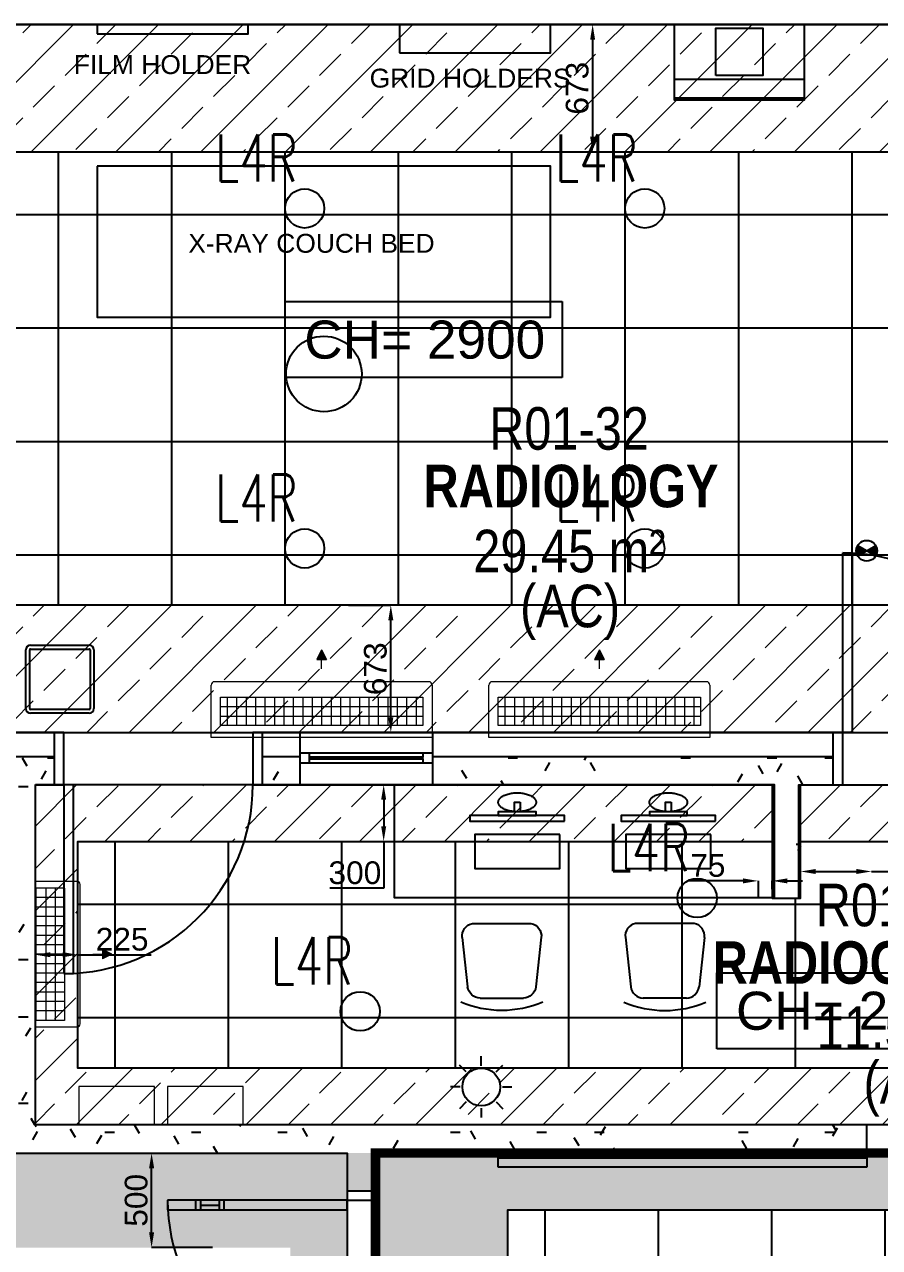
# Model space of a CAD drawing. Header units: millimetres. Extents: x -92759 to 184353, y -15225 to 86714.
# Drawn here: x -59541 to -55015, y 72541 to 79015 of the extents above; entities that cross this region are included whole.
import ezdxf

# ---------------------------------------------------------------- set-up
doc = ezdxf.new("R2010")
doc.units = ezdxf.units.MM
doc.linetypes.add('HIDDEN', pattern=[0.375, 0.25, -0.125])
doc.layers.get('Defpoints').update_dxf_attribs({"color": 8})
for name, color, linetype in [('0-1', 9, 'Continuous'), ('0-Motion Sensor', 1, 'Continuous'), ('A-_DOOR----_E', 8, 'Continuous'), ('A-_ROOMNAME_A', 8, 'Continuous'), ('A-_WALL----_E', 8, 'Continuous'), ('A-_WALL----_H-1', 9, 'Continuous'), ('A-_WALLPRTN_E', 8, 'Continuous'), ('A-_WIND----_E', 8, 'Continuous'), ('A-PATT-CONC', 8, 'Continuous'), ('E-_LITG _ CKT -DB', 1, 'HIDDEN'), ('E-legend', 1, 'Continuous'), ('HF', 7, 'Continuous'), ('HF Text', 7, 'Continuous'), ('HFI 02', 7, 'Continuous'), ('M-ACMV_FCU', 5, 'Continuous')]:
    doc.layers.add(name, color=color, linetype=linetype)
for name, color, linetype, true_color in [('1599_FURN_RHH_BLK8 _NEW__1ST STY_dwg _2_-1', 7, 'Continuous', 0xaaaaaa), ('A-_DETA----_ED-2', 1, 'Continuous', 0xff0000), ('A-_FURN-', 30, 'Continuous', 0xff7f00), ('A-_FURN--3', 7, 'Continuous', 0xaaaaaa), ('A-_FURN--4', 7, 'Continuous', 0xaaaaaa), ('A-_FURN_HIDDEN-2', 7, 'Continuous', 0xaaaaaa), ('E-_FIREALAM_E-1', 1, 'Continuous', 0xff0000)]:
    doc.layers.add(name, color=color, linetype=linetype, true_color=true_color)
doc.layers.add('HFI 9MM FPB', color=94, linetype='Continuous', lineweight=5)
doc.layers.add('M-ACMV_Control Panel', color=7, linetype='Continuous', lineweight=25)
doc.styles.add('Arial', font='arial.ttf')
doc.styles.add('Arial Narrow_2', font='ARIALN.TTF', dxfattribs={"height": 225})
doc.styles.add('Arial Narrow_B_1', font='ARIALNB.TTF', dxfattribs={"height": 300})
doc.styles.add('Arial_4', font='arial.ttf', dxfattribs={"height": 1.8})
doc.styles.add('Simplex', font='simplex_.ttf', dxfattribs={"width": 0.7, "height": 450})
doc.styles.get("Standard").update_dxf_attribs({"font": 'arial.ttf'})
doc.dimstyles.get("Standard").update_dxf_attribs({"dimtxt": 0.18, "dimasz": 0.18, "dimexe": 0.18, "dimexo": 0.0625, "dimgap": 0.09, "dimtad": 0, "dimtih": 1, "dimtoh": 1, "dimdec": 4, "dimzin": 0, "dimdsep": 46, "dimtxsty": 'Standard', "dimcen": 0.09, "dimadec": 0, "dimazin": 0, "dimtfac": 1, "dimtdec": 4, "dimtofl": 0, "dimtmove": 0, "dimatfit": 3, "dimfxl": 1, "dimtolj": 1, "dimtzin": 0, "dimarcsym": 0})
pattern_1 = [(0, (-11870.95, 40538.29), (609.6, 152.4), [50.292, -406.908, 50.292, -406.908, -2438.4]), (0, (-11870.95, 40538.29), (609.6, 152.4), [-914.4, 50.292, -864.108, 50.292, -406.908, -1066.8]), (0, (-11870.95, 40538.29), (609.6, 152.4), [-2286, 50.292, -254.508, 50.292, -711.708]), (120, (-11642.35, 40614.49), (-436.7823, 451.7291), [50.292, -406.908, 50.292, -406.908, -2438.4]), (120, (-11642.35, 40614.49), (-436.7823, 451.7291), [-914.4, 50.292, -864.108, 50.292, -406.908, -1066.8]), (120, (-11642.35, 40614.49), (-436.7823, 451.7291), [-2286, 50.292, -254.508, 50.292, -711.708]), (240, (-11566.15, 40919.29), (-172.8177, -604.1291), [50.292, -406.908, 50.292, -406.908, -2438.4]), (240, (-11566.15, 40919.29), (-172.8177, -604.1291), [-914.4, 50.292, -864.108, 50.292, -406.908, -1066.8]), (240, (-11566.15, 40919.29), (-172.8177, -604.1291), [-2286, 50.292, -254.508, 50.292, -711.708])]

# ---------------------------------------------------------------- blocks, each defined once
blk = doc.blocks.new('IDA - F - Double - Swing - VP - 2000L X 2200H -TD-07-10299334-BLK8_RHH_1ST STOREY PLAN')
at = {"layer": 'A-_DOOR----_E'}
for p, q in [((-950, 1025), (-900, 1025)), ((-950, 75), (-950, 1025)), ((-900, 1025), (-900, 75)), ((950, 1025), (900, 1025)), ((900, 1025), (900, 75)), ((950, 75), (950, 1025)), ((-900, 875), (-950, 875)), ((-900, 850), (-950, 850)), ((-925, 850), (-925, 750)), ((900, 875), (950, 875)), ((900, 850), (950, 850)), ((925, 850), (925, 750)), ((-900, 750), (-950, 750)), ((-900, 725), (-950, 725)), ((900, 750), (950, 750)), ((900, 725), (950, 725)), ((-950, 75), (-1000, 75)), ((-900, 75), (-950, 75)), ((-950, -75), (-950, 75)), ((900, 75), (950, 75)), ((1000, 75), (950, 75)), ((950, 75), (950, -75)), ((-1000, -75), (-950, -75)), ((950, -75), (1000, -75))]:
    blk.add_line(p, q, dxfattribs=at)
for centre, start, end in [((-950, 75), 0, 90), ((950, 75), 90, 180)]:
    blk.add_arc(centre, 950, start, end, dxfattribs=at)
blk = doc.blocks.new('IDA - F - Double - Swing - 2000L X 2200H - TD-01-10522686-BLK8_RHH_1ST STOREY PLAN')
at = {"layer": 'A-_DOOR----_E'}
for p, q in [((-950, 1088.5), (-900, 1088.5)), ((-950, 138.5), (-950, 1088.5)), ((-900, 1088.5), (-900, 138.5)), ((950, 1088.5), (900, 1088.5)), ((900, 1088.5), (900, 138.5)), ((950, 138.5), (950, 1088.5)), ((-950, 138.5), (-1000, 138.5)), ((-900, 138.5), (-950, 138.5)), ((-950, -138.5), (-950, 138.5)), ((900, 138.5), (950, 138.5)), ((1000, 138.5), (950, 138.5)), ((950, 138.5), (950, -138.5)), ((-1000, -138.5), (-950, -138.5)), ((950, -138.5), (1000, -138.5))]:
    blk.add_line(p, q, dxfattribs=at)
for centre, start, end in [((-950, 138.5), 360, 90), ((-950, 138.5), 0, 90), ((950, 138.5), 90, 180), ((950, 138.5), 90, 180)]:
    blk.add_arc(centre, 950, start, end, dxfattribs=at)
blk = doc.blocks.new('IDA - Fixed - 1 Panel - 700L X 600H - B8-AW01-10250974-BLK8_RHH_1ST STOREY PLAN')
at = {"layer": 'A-_WIND----_E'}
for p, q in [((-300, 25), (-350, 25)), ((-300, -25), (-300, 25)), ((300, 25), (-300, 25)), ((300.1, 4), (-299.9, 4)), ((-299.9, 4), (-299.9, -4)), ((350, 25), (300, 25)), ((300, 25), (300, 4)), ((300.1, -4), (300.1, 4)), ((-350, -25), (-300, -25)), ((-300, -25), (300, -25)), ((-299.9, -4), (300.1, -4)), ((300, -4), (300, -25)), ((300, -25), (350, -25))]:
    blk.add_line(p, q, dxfattribs=at)
blk = doc.blocks.new('IDA - F - Single - Swing1 - 1100L X 2200H -TD-03-10510387-BLK8_RHH_1ST STOREY PLAN')
at = {"layer": 'A-_DOOR----_E'}
for p, q in [((500, 1138.5), (450, 1138.5)), ((450, 1138.5), (450, 138.5)), ((500, 138.5), (500, 1138.5)), ((-500, 138.5), (-550, 138.5)), ((-500, -138.5), (-500, 138.5)), ((450, 138.5), (500, 138.5)), ((550, 138.5), (500, 138.5)), ((500, 138.5), (500, -138.5)), ((-550, -138.5), (-500, -138.5)), ((500, -138.5), (550, -138.5))]:
    blk.add_line(p, q, dxfattribs=at)
blk.add_arc((500, 138.5), 1000, 90, 180, dxfattribs=at)
blk = doc.blocks.new('IDA - Strobe Light - IDA - Strobe Light-8826107-BLK8_RHH_1ST STOREY PLAN')
at = {"layer": 'A-_DETA----_ED-2'}
for p, q in [((0, 312.5), (0, 362.5)), ((-79.5, 279.5), (-114.9, 314.9)), ((79.5, 279.5), (114.9, 314.9)), ((-112.5, 200), (-162.5, 200)), ((112.5, 200), (162.5, 200)), ((-79.5, 120.5), (-114.9, 85.1)), ((0, 87.5), (0, 37.5)), ((79.5, 120.5), (114.9, 85.1))]:
    blk.add_line(p, q, dxfattribs=at)
blk.add_circle((0, 200), 100, dxfattribs=at)
blk = doc.blocks.new('One-Pane_Sliding_Door_4854 - B8-SD06 1950x2200-10511349-BLK8_RHH_1ST STOREY PLAN')
at = {"layer": 'A-_DOOR----_E'}
for p, q in [((-2925, -150), (-2925, -100)), ((-2925, -100), (-975, -100)), ((-975, -100), (-975, -150)), ((-975, -150), (-2925, -150))]:
    blk.add_line(p, q, dxfattribs=at)
blk = doc.blocks.new('1599_FURN_RHH_BLK8 _NEW__1ST STY_dwg_CHAIR-10346284-BLK8_RHH_1ST STOREY PLAN')
at = {"layer": 'A-_FURN--4'}
for p, q in [((362639.3, -313382.2), (362869.3, -313382.2)), ((362545.4, -313702.3), (362573.4, -313441.1)), ((362963.4, -313704.2), (362935.2, -313441.1)), ((362599.6, -313776.6), (362909, -313776.6))]:
    blk.add_line(p, q, dxfattribs=at)
for centre, radius, start, end in [((362754.4, -313864.3), 547.7, 66.66493, 113.33507), ((362643.9, -313453.7), 71.6, 93.69503, 169.88429), ((362864.7, -313453.7), 71.6, 10.11571, 86.30497), ((362610.5, -313711.7), 65.8, 171.73506, 260.48458), ((362898.2, -313711.7), 65.8, 279.51542, 8.26494)]:
    blk.add_arc(centre, radius, start, end, dxfattribs=at)
blk = doc.blocks.new('1599_FURN_RHH_BLK8 _NEW__1ST STY_dwg_CHAIR-10346283-BLK8_RHH_1ST STOREY PLAN')
at = {"layer": 'A-_FURN--4'}
for p, q in [((362639.3, -313382.2), (362869.3, -313382.2)), ((362545.4, -313702.3), (362573.4, -313441.1)), ((362963.4, -313704.2), (362935.2, -313441.1)), ((362599.6, -313776.6), (362909, -313776.6))]:
    blk.add_line(p, q, dxfattribs=at)
for centre, radius, start, end in [((362754.4, -313864.3), 547.7, 66.66493, 113.33507), ((362643.9, -313453.7), 71.6, 93.69503, 169.88429), ((362864.7, -313453.7), 71.6, 10.11571, 86.30497), ((362610.5, -313711.7), 65.8, 171.73506, 260.48458), ((362898.2, -313711.7), 65.8, 279.51542, 8.26494)]:
    blk.add_arc(centre, radius, start, end, dxfattribs=at)
blk = doc.blocks.new('1599_FURN_RHH_BLK8 _NEW__1ST STY_dwg_MONITOR-10346285-BLK8_RHH_1ST STOREY PLAN')
at = {"layer": 'A-_FURN--4', "flags": 128}
for points in [[(-100, 250), (-70, 250), (-70, -250), (-100, -250)], [(-70, 100), (-50, 100), (-50, -100), (-70, -100)], [(0, 15), (-50, 15), (-50, -15), (0, -15)]]:
    blk.add_lwpolyline(points, close=True, dxfattribs=at)
at = {"layer": 'A-_FURN--4'}
for points in [[(0, 100), (-50, 100), (-50, 0)], [(50, 0), (50, 100), (0, 100)], [(-50, 0), (-50, -100), (0, -100)], [(0, -100), (50, -100), (50, 0)]]:
    blk.add_rational_spline(points, [1, 0.707106781187, 1], degree=2, dxfattribs=at)
blk = doc.blocks.new('1599_FURN_RHH_BLK8 _NEW__1ST STY_dwg _2_-10346281-BLK8_RHH_1ST STOREY PLAN')
at = {"layer": 'A-_FURN--3', "color": 8, "flags": 128}
for points in [[(-20105.1, -4349.1), (-20105.1, -4949.1), (-22105.1, -4949.1), (-22105.1, -4349.1)], [(-21230.1, -4613.1), (-21680.1, -4613.1), (-21680.1, -4793.1), (-21230.1, -4793.1)], [(-20430.1, -4613.1), (-20880.1, -4613.1), (-20880.1, -4793.1), (-20430.1, -4793.1)]]:
    blk.add_lwpolyline(points, close=True, dxfattribs=at)
at = {"layer": 'A-_FURN_HIDDEN-2', "color": 8}
for p, q in [((-24030.1, -3612.1), (-23720.1, -3612.1)), ((-24055.1, -3947.1), (-24055.1, -3637.1)), ((-24035.1, -3947.1), (-24035.1, -3637.1)), ((-24030.1, -3632.1), (-23720.1, -3632.1)), ((-23715.1, -3637.1), (-23715.1, -3947.1)), ((-23695.1, -3637.1), (-23695.1, -3947.1)), ((-23720.1, -3952.1), (-24030.1, -3952.1)), ((-23720.1, -3972.1), (-24030.1, -3972.1))]:
    blk.add_line(p, q, dxfattribs=at)
at = {"layer": 'A-_FURN_HIDDEN-2', "color": 8, "flags": 128}
for points in [[(-23678.1, -376.1), (-22878.1, -376.1), (-22878.1, -326.1), (-23678.1, -326.1)], [(-22078.1, -476.1), (-21278.1, -476.1), (-21278.1, -326.1), (-22078.1, -326.1)], [(-19936.4, -326.1), (-19936.4, -726.1), (-20622.4, -726.1), (-20622.4, -326.1)], [(-20404.4, -596.1), (-20404.4, -346.1), (-20154.4, -346.1), (-20154.4, -596.1)], [(-19936.4, -616.1), (-19936.4, -716.1), (-20622.4, -716.1), (-20622.4, -616.1)], [(-23678.1, -1076.1), (-23678.1, -1876.1), (-21278.1, -1876.1), (-21278.1, -1076.1)]]:
    blk.add_lwpolyline(points, close=True, dxfattribs=at)
at = {"layer": 'A-_FURN_HIDDEN-2', "color": 8}
blk.add_circle((-22478.1, -2176.1), 200, dxfattribs=at)
for centre, radius, start, end in [((-24030.1, -3637.1), 25, 90, 180), ((-23720.1, -3637.1), 25, 0, 90), ((-24030.1, -3637.1), 5, 90, 180), ((-23720.1, -3637.1), 5, 0, 90), ((-24030.1, -3947.1), 25, 180, 270), ((-24030.1, -3947.1), 5, 180, 270), ((-23720.1, -3947.1), 25, 270, 0), ((-23720.1, -3947.1), 5, 270, 0)]:
    blk.add_arc(centre, radius, start, end, dxfattribs=at)
at = {"color": 8, "extrusion": (0, 0, -1), "zscale": -1}
for name, p, rotation in [('1599_FURN_RHH_BLK8 _NEW__1ST STY_dwg_MONITOR-10346285-BLK8_RHH_1ST STOREY PLAN', (21455.1, -4443.1), 90), ('1599_FURN_RHH_BLK8 _NEW__1ST STY_dwg_MONITOR-10346285-BLK8_RHH_1ST STOREY PLAN', (20655.1, -4443.1), 90), ('1599_FURN_RHH_BLK8 _NEW__1ST STY_dwg_CHAIR-10346284-BLK8_RHH_1ST STOREY PLAN', (384291.1, -318861.9), 180)]:
    blk.add_blockref(name, p, dxfattribs=dict(at, rotation=rotation))
at = {"color": 8, "rotation": 180}
blk.add_blockref('1599_FURN_RHH_BLK8 _NEW__1ST STY_dwg_CHAIR-10346283-BLK8_RHH_1ST STOREY PLAN', (342080.9, -318861.9), dxfattribs=at)
at = {"layer": 'A-_FURN-', "color": 8, "char_height": 100, "attachment_point": 1, "line_spacing_factor": 0.941778, "style": 'Arial'}
for s, insert, width in [('FILM HOLDER', (-23801.5, -488.5), 1120.223), ('GRID HOLDERS', (-22236, -560.2), 1268.362), ('X-RAY COUCH BED', (-23195.9, -1434.4), 1552.397)]:
    blk.add_mtext(s, dxfattribs=dict(at, insert=insert, width=width))
blk = doc.blocks.new('A$Cb2bf8f38')
at = {"layer": 'A-_WALL----_H-1'}
h = blk.add_hatch(dxfattribs=at)
h.set_pattern_fill('FP_1', color=256, style=0, pattern_type=2)
h.set_pattern_definition(pattern_1)
h.paths.add_polyline_path([(-10100, 42450), (-10100, 42600), (-10327, 42600), (-10327, 42450), (-10227, 42450)])
h.paths.add_polyline_path([(-16700, 42450), (-16449, 42450), (-16449, 42600), (-16800, 42600), (-16800, 42450)])
h.paths.add_polyline_path([(-18223, 42450), (-17900, 42450), (-17900, 42600), (-18350, 42600), (-18350, 42450)])
h.paths.add_polyline_path([(-14449, 42450), (-12327, 42450), (-12327, 42600), (-14449, 42600), (-14449, 42588.5)])
h.paths.add_polyline_path([(-15149, 42450), (-15149, 42600), (-15349, 42600), (-15349, 42450)])
h = blk.add_hatch(dxfattribs=at)
h.set_pattern_fill('FP_1', color=256, style=0, pattern_type=2)
h.set_pattern_definition(pattern_1)
h.paths.add_polyline_path([(-16700, 40650), (-16550, 40650), (-16550, 42450), (-16700, 42450), (-16700, 41748.3)])
h = blk.add_hatch(dxfattribs=at)
h.set_pattern_fill('FP_1', color=256, style=0, pattern_type=2)
h.set_pattern_definition(pattern_1)
h.paths.add_polyline_path([(-12650, 41850), (-12500, 41850), (-12500, 42450), (-12650, 42450)])
h = blk.add_hatch(dxfattribs=at)
h.set_pattern_fill('FP_1', color=256, style=0, pattern_type=2)
h.set_pattern_definition(pattern_1)
h.paths.add_polyline_path([(-12150, 40500), (-12150, 40650), (-18350, 40650), (-18350, 40500), (-14327.6, 40500)])
h.paths.add_polyline_path([(-10200, 40500), (-9950, 40500), (-9950, 40650), (-10200, 40650), (-10200, 40575)])
h = blk.add_hatch(dxfattribs=at)
h.set_pattern_fill('FP_1', color=256, style=0, pattern_type=2)
h.set_pattern_definition(pattern_1)
h.paths.add_polyline_path([(-14900, 23250), (-14750, 23250), (-14750, 23650), (-14900, 23650)])
h.paths.add_polyline_path([(-14900, 25250), (-14750, 25250), (-14750, 26100), (-14900, 26100)])
h.paths.add_polyline_path([(-14750, 27200), (-14750, 29950), (-14900, 29950), (-14900, 27200), (-14825, 27200)])
h.paths.add_polyline_path([(-14900, 31050), (-14750, 31050), (-14750, 32400), (-14900, 32400)])
h.paths.add_polyline_path([(-14750, 33500), (-14750, 35550), (-14900, 35550), (-14900, 33500), (-14825, 33500)])
h.paths.add_polyline_path([(-14750, 36650), (-14750, 38300), (-14900, 38300), (-14900, 36650), (-14825, 36650)])
h.paths.add_polyline_path([(-14900, 40300), (-14750, 40300), (-14750, 40500), (-14900, 40500)])
at = {"layer": 'A-_WALL----_E'}
for p, q in [((-17173, 46473), (-10627, 46473)), ((-16800, 42600), (-16449, 42600)), ((-15349, 42600), (-15149, 42600)), ((-14449, 42600), (-12327, 42600))]:
    blk.add_line(p, q, dxfattribs=at)
at = {"layer": 'A-_WALLPRTN_E'}
for p, q in [((-16449, 42727), (-16800, 42727)), ((-16449, 42450), (-16449, 42727)), ((-15349, 42727), (-15349, 42450)), ((-12327, 42727), (-15349, 42727)), ((-15149, 42450), (-15149, 42727)), ((-14449, 42727), (-14449, 42450)), ((-12327, 42450), (-12327, 42727)), ((-16550, 42450), (-16449, 42450)), ((-16550, 40650), (-16550, 42450)), ((-15349, 42450), (-12650, 42450)), ((-12650, 42450), (-12650, 41850)), ((-12500, 42450), (-12327, 42450)), ((-12500, 41850), (-12500, 42450)), ((-12650, 41850), (-12500, 41850)), ((-12150, 40650), (-16550, 40650)), ((-12150, 40500), (-12150, 40650)), ((-18350, 40500), (-14900, 40500)), ((-14900, 40500), (-14900, 40300)), ((-14750, 40300), (-14750, 40500)), ((-14750, 40500), (-12150, 40500)), ((-14900, 40300), (-14750, 40300))]:
    blk.add_line(p, q, dxfattribs=at)
at = {"layer": '1599_FURN_RHH_BLK8 _NEW__1ST STY_dwg _2_-1'}
blk.add_blockref('1599_FURN_RHH_BLK8 _NEW__1ST STY_dwg _2_-10346281-BLK8_RHH_1ST STOREY PLAN', (7455.1, 46800), dxfattribs=at)
at = {"layer": 'A-_DOOR----_E'}
for name, p in [('IDA - F - Double - Swing - 2000L X 2200H - TD-01-10522686-BLK8_RHH_1ST STOREY PLAN', (-11327, 42588.5)), ('One-Pane_Sliding_Door_4854 - B8-SD06 1950x2200-10511349-BLK8_RHH_1ST STOREY PLAN', (-11175, 40575))]:
    blk.add_blockref(name, p, dxfattribs=at)
for name, p, rotation in [('IDA - F - Single - Swing1 - 1100L X 2200H -TD-03-10510387-BLK8_RHH_1ST STOREY PLAN', (-15899, 42588.5), 180), ('IDA - F - Double - Swing - VP - 2000L X 2200H -TD-07-10299334-BLK8_RHH_1ST STOREY PLAN', (-14825, 39300), 89.99999999999991)]:
    blk.add_blockref(name, p, dxfattribs=dict(at, rotation=rotation))
at = {"layer": 'A-_WIND----_E'}
blk.add_blockref('IDA - Fixed - 1 Panel - 700L X 600H - B8-AW01-10250974-BLK8_RHH_1ST STOREY PLAN', (-14799, 42591), dxfattribs=at)
at = {"layer": 'E-_FIREALAM_E-1'}
blk.add_blockref('IDA - Strobe Light - IDA - Strobe Light-8826107-BLK8_RHH_1ST STOREY PLAN', (-14190, 40650), dxfattribs=at)
at = {"layer": 'A-_ROOMNAME_A', "char_height": 225, "attachment_point": 1}
for s, insert, width, style in [('R01-32', (-14148.3, 44448.2), 1058.227, 'Arial Narrow_2'), ('RADIOLOGY', (-14495.6, 44143.4), 1899.999, 'Arial Narrow_B_1'), ('29.45 m²', (-14232.3, 43799.3), 1262.658, 'Arial Narrow_2'), ('(AC)', (-13984.8, 43508.3), 661.392, 'Arial Narrow_2'), ('R01-32B', (-12419.9, 41925.7), 1274.683, 'Arial Narrow_2'), ('RADIOGRAPHER', (-12965.2, 41621), 2597.467, 'Arial Narrow_B_1'), ('11.52 m²', (-12414.7, 41276.9), 1262.658, 'Arial Narrow_2'), ('(AC)', (-12167.2, 40985.9), 661.392, 'Arial Narrow_2')]:
    blk.add_mtext(s, dxfattribs=dict(at, insert=insert, width=width, style=style))
blk = doc.blocks.new('*D491')
at = {"layer": 'Defpoints', "color": 0, "transparency": 16777216}
for p in [(-4080.3, 499961.7), (-4063.9, 499961.7), (-3740.8, 499461.7)]:
    blk.add_point(p, dxfattribs=at)
at = {"layer": 'HFI 02', "color": 0, "lineweight": -2, "transparency": 16777216}
for p, q in [((-4080.2, 499961.7), (-4063.7, 499961.7)), ((-4063.9, 499541.7), (-4063.9, 499881.7)), ((-3740.8, 499461.7), (-4064, 499461.7))]:
    blk.add_line(p, q, dxfattribs=at)
at = {"layer": 'HFI 02', "color": 0, "transparency": 16777216}
for points in [[(-4077.2, 499881.7), (-4050.5, 499881.7), (-4063.9, 499961.7)], [(-4077.2, 499541.7), (-4050.5, 499541.7), (-4063.9, 499461.7)]]:
    blk.add_solid(points, dxfattribs=at)
at = {"layer": 'HFI 02', "color": 152, "true_color": 0x2776bb, "transparency": 16777216, "insert": (-4145.1, 499711.7), "char_height": 120, "attachment_point": 5, "rotation": 90, "style": 'Arial'}
blk.add_mtext('\\A1;500', dxfattribs=at)
blk = doc.blocks.new('*D687')
at = {"layer": 'Defpoints', "color": 0, "transparency": 16777216}
for p in [(-1729.7, 505934.7), (-1931.7, 505261.7), (-1729.7, 505261.7)]:
    blk.add_point(p, dxfattribs=at)
at = {"layer": 'HFI 02', "color": 0, "lineweight": -2, "transparency": 16777216}
for p, q in [((-1729.8, 505934.7), (-1729.9, 505934.7)), ((-1729.7, 505854.7), (-1729.7, 505341.7)), ((-1931.6, 505261.7), (-1729.5, 505261.7))]:
    blk.add_line(p, q, dxfattribs=at)
at = {"layer": 'HFI 02', "color": 0, "transparency": 16777216}
for points in [[(-1743, 505854.7), (-1716.4, 505854.7), (-1729.7, 505934.7)], [(-1743, 505341.7), (-1716.4, 505341.7), (-1729.7, 505261.7)]]:
    blk.add_solid(points, dxfattribs=at)
at = {"layer": 'HFI 02', "color": 152, "true_color": 0x2776bb, "transparency": 16777216, "insert": (-1811, 505598.2), "char_height": 120, "attachment_point": 5, "rotation": 90, "style": 'Arial'}
blk.add_mtext('\\A1;673', dxfattribs=at)
blk = doc.blocks.new('*D685')
at = {"layer": 'Defpoints', "color": 0, "transparency": 16777216}
for p in [(-3021.1, 502861.7), (-2797.9, 502861.7), (-2819.1, 502188.7)]:
    blk.add_point(p, dxfattribs=at)
at = {"layer": 'HFI 02', "color": 0, "lineweight": -2, "transparency": 16777216}
for p, q in [((-3021.1, 502861.7), (-2797.7, 502861.7)), ((-2797.9, 502268.7), (-2797.9, 502781.7)), ((-2819.1, 502188.7), (-2797.7, 502188.7))]:
    blk.add_line(p, q, dxfattribs=at)
at = {"layer": 'HFI 02', "color": 0, "transparency": 16777216}
for points in [[(-2811.2, 502781.7), (-2784.5, 502781.7), (-2797.9, 502861.7)], [(-2811.2, 502268.7), (-2784.5, 502268.7), (-2797.9, 502188.7)]]:
    blk.add_solid(points, dxfattribs=at)
at = {"layer": 'HFI 02', "color": 152, "true_color": 0x2776bb, "transparency": 16777216, "insert": (-2879.2, 502525.2), "char_height": 120, "attachment_point": 5, "rotation": 90, "style": 'Arial'}
blk.add_mtext('\\A1;673', dxfattribs=at)
blk = doc.blocks.new('*D582')
at = {"layer": 'Defpoints', "color": 0, "transparency": 16777216}
for p in [(-4679, 501011.7), (-4679, 501011.7), (-4454, 501011.7)]:
    blk.add_point(p, dxfattribs=at)
at = {"layer": 'HFI 02', "color": 0, "lineweight": -2, "transparency": 16777216}
for p, q in [((-4679, 501011.8), (-4679, 501011.9)), ((-4599, 501011.7), (-4534, 501011.7)), ((-4454, 501011.8), (-4454, 501011.9)), ((-4454, 501011.7), (-4066, 501011.7))]:
    blk.add_line(p, q, dxfattribs=at)
at = {"layer": 'HFI 02', "color": 0, "transparency": 16777216}
for points in [[(-4599, 501025), (-4599, 500998.4), (-4679, 501011.7)], [(-4534, 501025), (-4534, 500998.4), (-4454, 501011.7)]]:
    blk.add_solid(points, dxfattribs=at)
at = {"layer": 'HFI 02', "color": 152, "true_color": 0x2776bb, "transparency": 16777216, "insert": (-4220, 501093), "char_height": 120, "attachment_point": 5, "style": 'Arial'}
blk.add_mtext('\\A1;225', dxfattribs=at)
blk = doc.blocks.new('*D676')
at = {"layer": 'Defpoints', "color": 0, "transparency": 16777216}
for p in [(-2985.2, 501911.7), (-2985.2, 501611.7), (-2835.6, 501611.7)]:
    blk.add_point(p, dxfattribs=at)
at = {"layer": 'HFI 02', "color": 0, "lineweight": -2, "transparency": 16777216}
for p, q in [((-2985.2, 501911.7), (-2835.4, 501911.7)), ((-2835.6, 501831.7), (-2835.6, 501691.7)), ((-2985.2, 501611.7), (-2835.4, 501611.7)), ((-2835.6, 501611.7), (-2835.6, 501363.7)), ((-2835.6, 501363.7), (-3120.2, 501363.7))]:
    blk.add_line(p, q, dxfattribs=at)
at = {"layer": 'HFI 02', "color": 0, "transparency": 16777216}
for points in [[(-2848.9, 501831.7), (-2822.2, 501831.7), (-2835.6, 501911.7)], [(-2848.9, 501691.7), (-2822.2, 501691.7), (-2835.6, 501611.7)]]:
    blk.add_solid(points, dxfattribs=at)
at = {"layer": 'HFI 02', "color": 152, "true_color": 0x2776bb, "transparency": 16777216, "insert": (-2987.9, 501445), "char_height": 120, "attachment_point": 5, "style": 'Arial'}
blk.add_mtext('\\A1;300', dxfattribs=at)
blk = doc.blocks.new('*D675')
at = {"layer": 'Defpoints', "color": 0, "transparency": 16777216}
for p in [(-854, 501402.5), (-854, 501402.5), (-779, 501357.8)]:
    blk.add_point(p, dxfattribs=at)
at = {"layer": 'HFI 02', "color": 0, "lineweight": -2, "transparency": 16777216}
for p, q in [((-934, 501402.5), (-1225.9, 501402.5)), ((-854, 501402.5), (-854, 501402.7)), ((-779, 501357.9), (-779, 501402.7)), ((-699, 501402.5), (-619, 501402.5))]:
    blk.add_line(p, q, dxfattribs=at)
at = {"layer": 'HFI 02', "color": 0, "transparency": 16777216}
for points in [[(-934, 501415.8), (-934, 501389.1), (-854, 501402.5)], [(-699, 501415.8), (-699, 501389.1), (-779, 501402.5)]]:
    blk.add_solid(points, dxfattribs=at)
at = {"layer": 'HFI 02', "color": 152, "true_color": 0x2776bb, "transparency": 16777216, "insert": (-1120, 501483.5), "char_height": 120, "attachment_point": 5, "style": 'Arial'}
blk.add_mtext('\\A1;75', dxfattribs=at)
blk = doc.blocks.new('*D673')
at = {"layer": 'Defpoints', "color": 0, "transparency": 16777216}
for p in [(-629, 501452.2), (-254, 501452.2), (-629, 501402.5)]:
    blk.add_point(p, dxfattribs=at)
at = {"layer": 'HFI 02', "color": 0, "lineweight": -2, "transparency": 16777216}
for p, q in [((-629, 501402.5), (-629, 501452.4)), ((-549, 501452.2), (-334, 501452.2)), ((-254, 501452.3), (-254, 501452.4)), ((-254, 501452.2), (131.9, 501452.2))]:
    blk.add_line(p, q, dxfattribs=at)
at = {"layer": 'HFI 02', "color": 0, "transparency": 16777216}
for points in [[(-549, 501465.6), (-549, 501438.9), (-629, 501452.2)], [(-334, 501465.6), (-334, 501438.9), (-254, 501452.2)]]:
    blk.add_solid(points, dxfattribs=at)
at = {"layer": 'HFI 02', "color": 152, "true_color": 0x2776bb, "transparency": 16777216, "insert": (-21.1, 501533.6), "char_height": 120, "attachment_point": 5, "style": 'Arial'}
blk.add_mtext('\\A1;375', dxfattribs=at)
blk = doc.blocks.new('Motion Sensor')
at = {"layer": 'E-legend', "lineweight": 25}
h = blk.add_hatch(color=256, dxfattribs=at)
h.dxf.hatch_style = 1
h.paths.add_polyline_path([(10021, -17121.6), (9973.3, -17094.1, 0.131652), (9965.9, -17121.6, 0.131652), (9973.3, -17149.1)])
h = blk.add_hatch(color=256, dxfattribs=at)
h.dxf.hatch_style = 1
h.paths.add_polyline_path([(10068.6, -17094.1), (10021, -17121.6), (10068.6, -17149.1, 0.131652), (10076, -17121.6, 0.131652)])
for p, q in [((9973.3, -17094.1), (10068.6, -17149.1)), ((9973.3, -17149.1), (10068.6, -17094.1))]:
    blk.add_line(p, q, dxfattribs=at)
blk.add_circle((10021, -17121.6), 55, dxfattribs=at)
blk = doc.blocks.new('A$C020d881d')
at = {"layer": 'E-legend', "lineweight": 25}
blk.add_circle((818.7, 172), 103.8, dxfattribs=at)
at = {"layer": 'E-legend', "lineweight": 25, "style": 'Simplex', "width": 0.7}
blk.add_text('L4R', height=250, dxfattribs=at).set_placement((345.2, 314.3))
blk = doc.blocks.new('EL_B8_L1_R4')
at = {"color": 6, "linetype": 'HIDDEN', "ltscale": 40, "const_width": 50}
blk.add_lwpolyline([(13092.9, -27358.3), (13092.9, -43108.3), (10382.9, -43108.3), (10382.9, -42358.3), (6692.9, -42358.3), (6692.9, -42758.3), (2092.9, -42758.3), (2092.9, -35258.3), (-3607.1, -35258.3), (-3607.1, -24683.3), (4692.9, -24683.3), (4692.9, -34658.3), (10992.9, -34658.3), (10992.9, -14008.3), (2242.9, -14008.3), (2242.9, -2458.3), (-3957.1, -2458.3), (-3957.1, -58.3), (842.9, -58.3), (842.9, 3691.7), (2342.9, 3691.7), (2342.9, -58.3), (13092.9, -58.3), (13092.9, -12058.3)], dxfattribs=at)
at = {"layer": '0-Motion Sensor'}
blk.add_blockref('Motion Sensor', (-11378.4, 20251.4), dxfattribs=at)
at = {"layer": 'E-_LITG _ CKT -DB', "ltscale": 0.5}
for p in [(-5150.7, 4769.7), (-3350.7, 4769.7), (-5150.7, 2969.7), (-3350.7, 2969.7), (-3073.5, 1119.7), (-4857, 519.7)]:
    blk.add_blockref('A$C020d881d', p, dxfattribs=at)
blk = doc.blocks.new('A$Cf94528ef')
at = {"layer": 'M-ACMV_FCU', "lineweight": 0}
h = blk.add_hatch(color=256, dxfattribs=at)
h.dxf.hatch_style = 1
h.paths.add_polyline_path([(584.6, -95.5), (534.6, -70.5), (534.6, -120.5)])
at = {"layer": 'M-ACMV_FCU', "lineweight": 15}
for p, q in [((416.6, -662.5), (416.6, 471.5)), ((334.6, 404.5), (184.6, 404.5)), ((234.6, 440.5), (234.6, -631.5)), ((284.6, 440.5), (284.6, -631.5)), ((334.6, 354.5), (184.6, 354.5)), ((334.6, 304.5), (184.6, 304.5)), ((334.6, 254.5), (184.6, 254.5)), ((334.6, 204.5), (184.6, 204.5)), ((334.6, 154.5), (184.6, 154.5)), ((334.6, 104.5), (184.6, 104.5)), ((334.6, 54.5), (184.6, 54.5)), ((334.6, 4.5), (184.6, 4.5)), ((334.6, -45.5), (184.6, -45.5)), ((334.6, -95.5), (184.6, -95.5)), ((334.6, -145.5), (184.6, -145.5)), ((334.6, -195.5), (184.6, -195.5)), ((334.6, -245.5), (184.6, -245.5)), ((334.6, -295.5), (184.6, -295.5)), ((334.6, -345.5), (184.6, -345.5)), ((334.6, -395.5), (184.6, -395.5)), ((334.6, -445.5), (184.6, -445.5)), ((334.6, -495.5), (184.6, -495.5)), ((334.6, -545.5), (184.6, -545.5)), ((334.6, -595.5), (184.6, -595.5))]:
    blk.add_line(p, q, dxfattribs=at)
at = {"layer": 'M-ACMV_FCU', "lineweight": 0}
for p, q in [((484.6, -95.5), (534.6, -95.5)), ((534.6, -70.5), (534.6, -120.5)), ((584.6, -95.5), (534.6, -70.5)), ((584.6, -95.5), (534.6, -120.5))]:
    blk.add_line(p, q, dxfattribs=at)
at = {"layer": 'M-ACMV_FCU', "lineweight": 15}
blk.add_lwpolyline([(398.6, -680.5), (121.6, -680.5), (121.6, 489.5), (398.6, 489.5)], dxfattribs=at)
blk.add_lwpolyline([(334.6, 440.5), (334.6, -631.5), (184.6, -631.5), (184.6, 440.5)], close=True, dxfattribs=at)
for centre, start, end in [((398.6, 471.5), 0, 90), ((398.6, -662.5), 270, 0)]:
    blk.add_arc(centre, 18, start, end, dxfattribs=at)
blk = doc.blocks.new('A$C18b254fe')
at = {"layer": 'M-ACMV_FCU', "lineweight": 5}
h = blk.add_hatch(color=256, dxfattribs=at)
h.dxf.hatch_style = 1
h.paths.add_polyline_path([(-405, 0), (-355, -25), (-355, 25)])
for p, q in [((-237, 368.5), (-237, -368.5)), ((-155, 350), (-5, 350)), ((-105, -350), (-105, 350)), ((-55, -350), (-55, 350)), ((0, 386.5), (0, -386.5)), ((-155, 300), (-5, 300)), ((-155, 250), (-5, 250)), ((-155, 200), (-5, 200)), ((-155, 150), (-5, 150)), ((-155, 100), (-5, 100)), ((-405, 0), (-355, 25)), ((-405, 0), (-355, -25)), ((-355, -25), (-355, 25)), ((-305, 0), (-355, 0)), ((-155, 50), (-5, 50)), ((-155, 0), (-5, 0)), ((-155, -50), (-5, -50)), ((-155, -100), (-5, -100)), ((-155, -150), (-5, -150)), ((-155, -200), (-5, -200)), ((-155, -250), (-5, -250)), ((-155, -300), (-5, -300)), ((-155, -350), (-5, -350))]:
    blk.add_line(p, q, dxfattribs=at)
for points in [[(-219, 386.5), (0, 386.5), (0, -386.5), (-219, -386.5)], [(-155, -350), (-155, 350)], [(-5, 350), (-5, -350)]]:
    blk.add_lwpolyline(points, dxfattribs=at)
for centre, start, end in [((-219, 368.5), 90, 180), ((-219, -368.5), 180, 270)]:
    blk.add_arc(centre, 18, start, end, dxfattribs=at)
blk = doc.blocks.new('A$Ce886c8c0')
at = {"layer": 'M-ACMV_Control Panel', "lineweight": 5}
blk.add_lwpolyline([(200, -200), (200, 200), (0, 200), (0, -200)], close=True, dxfattribs=at)
blk.add_solid([(0, -200), (200, -200), (200, 200), (0, -200)], dxfattribs=at)
blk = doc.blocks.new('ACMV_B8L1_R9')
at = {"layer": 'M-ACMV_Control Panel', "lineweight": 5, "rotation": 270}
for p in [(230750.9, -36560.9), (231219.3, -36560.9)]:
    blk.add_blockref('A$Ce886c8c0', p, dxfattribs=at)
at = {"layer": 'M-ACMV_FCU', "lineweight": 5, "rotation": 90}
for p in [(231739.5, -34835), (233209.5, -34835)]:
    blk.add_blockref('A$Cf94528ef', p, dxfattribs=at)
at = {"layer": 'M-ACMV_FCU', "color": 3, "lineweight": 5, "rotation": 180}
blk.add_blockref('A$C18b254fe', (230320, -35860.9), dxfattribs=at)
blk = doc.blocks.new('RCP_B8L1')
at = {"layer": 'A-PATT-CONC'}
h = blk.add_hatch(dxfattribs=at)
h.set_pattern_fill('ANSI37', color=256, scale=189, angle=45)
h.set_pattern_definition([(90, (1245.95, 505261.7), (-600.075, 0), []), (180, (1245.95, 505261.7), (-6e-14, -600.075), [])])
h.paths.add_polyline_path([(-5954.04966, 505261.70958), (1245.95034, 505261.70958), (1245.95034, 502861.70958), (-5954.04966, 502861.70958)])
h = blk.add_hatch(dxfattribs=at)
h.set_pattern_fill('ANSI37', color=256, scale=189, angle=45)
h.set_pattern_definition([(90, (-4454.05, 501611.7), (-600.075, 0), []), (180, (-4454.05, 501611.7), (-6e-14, -600.075), [])])
h.paths.add_polyline_path([(-779.04966, 501611.70958), (-779.04966, 501311.70958), (-629.04966, 501311.70958), (-629.04966, 501611.70958), (1545.95034, 501611.70958), (1545.95034, 500411.70958), (-4454.04966, 500411.70958), (-4454.04966, 501611.70958)])
h = blk.add_hatch(dxfattribs=at)
h.set_pattern_fill('ANSI37', color=256, scale=189, angle=45)
h.set_pattern_definition([(90, (-2178.97, 497861.7), (-600.075, 0), []), (180, (-2178.97, 497861.7), (-6e-14, -600.075), [])])
h.paths.add_polyline_path([(13420.95033, 497861.70958), (13420.95033, 457661.70958), (12820.95033, 457661.70958), (12820.95033, 497861.70958), (-2178.96619, 497861.70958), (-2178.96619, 499661.70958), (13420.95033, 499661.70958)])
at = {"layer": 'HFI 9MM FPB'}
h = blk.add_hatch(dxfattribs=at)
h.set_pattern_fill('ANSI33', color=256, scale=50)
h.paths.add_polyline_path([(1643.95034, 505534.70958), (1243.95034, 505534.70958), (1243.95034, 505935.6459), (-5302.04966, 505935.6459), (-5302.04966, 505534.70958), (-6352.04966, 505534.70958), (-6352.04966, 502188.70958), (1643.95034, 502188.70958)])
h.paths.add_polyline_path([(-5954.04966, 505261.70958), (1245.95034, 505261.70958), (1245.95034, 502861.70958), (-5954.04966, 502861.70958)], flags=16)
h = blk.add_hatch(dxfattribs=at)
h.set_pattern_fill('ANSI33', color=256, scale=50)
h.paths.add_polyline_path([(3420.95034, 503711.71507), (3420.95034, 499961.70958), (14170.95033, 499961.70958), (14170.95033, 498786.70958), (14170.95033, 496961.70958), (14620.95033, 496961.70958), (14620.95033, 495861.70958), (14170.95033, 495861.70958), (14170.95033, 487961.70958), (14770.95033, 487961.70958), (14770.95033, 488411.70958), (17420.95033, 488411.70958), (17420.95033, 489484.4), (17420.95033, 489561.70958), (19070.95033, 489561.70958), (19070.95033, 488561.70958), (18870.95033, 488561.70958), (18870.95033, 487961.70958), (19070.95033, 487961.70958), (19070.95033, 485386.70958), (15770.95033, 485386.70958), (15770.95033, 486036.70958), (14170.95033, 486036.70958), (14170.95033, 474361.70958), (16695.95033, 474361.70958), (16695.95033, 472561.70958), (14827.95033, 472561.70958), (14827.95033, 472661.70958), (14170.95033, 472661.70958), (14170.95033, 456911.7134), (11460.95032, 456911.7134), (11460.95032, 457661.70958), (7770.95034, 457661.70958), (7770.95034, 457211.70958), (3170.94439, 457211.70958), (3170.94439, 464761.70958), (-2529.04966, 464761.70958), (-2529.04966, 475336.70958), (5770.95034, 475336.70958), (5770.95034, 465361.70958), (12071.95033, 465361.70958), (12071.95033, 486011.70958), (3321.95033, 486011.70958), (3321.95033, 497561.70958), (-2879.04966, 497561.70958), (-2879.04966, 499961.70958), (1920.95034, 499961.70958), (1920.95034, 503711.71507), (2120.95034, 503711.71507)])
h.paths.add_polyline_path([(13420.95033, 497861.70958), (13420.95033, 457661.70958), (12820.95033, 457661.70958), (12820.95033, 497861.70958), (-2178.96619, 497861.70958), (-2178.96619, 499661.70958), (13420.95033, 499661.70958)], flags=16)
h.paths.add_polyline_path([(12070.95033, 496961.70958), (3671.95033, 496961.70959), (3671.95033, 486161.70959), (12070.95033, 486161.70958)], flags=16)
h.paths.add_polyline_path([(15120.95033, 488099.20958), (15120.95033, 486299.20958), (16320.95033, 486299.20958), (16320.95033, 485699.20958), (18720.95033, 485699.20958), (18720.95033, 488099.20958)], flags=16)
h.paths.add_polyline_path([(8070.95034, 463261.70958), (11870.95034, 463261.70958), (11870.95034, 459461.70958), (8070.95034, 459461.70958)], flags=0)
h.paths.add_polyline_path([(7920.95034, 463411.70958), (12020.95034, 463411.70958), (12020.95034, 459311.70958), (7920.95034, 459311.70958)], flags=16)
h.paths.add_polyline_path([(-1979.04966, 474849.20967), (5220.95034, 474849.20967), (5220.95034, 465249.22398), (-1979.04966, 465249.22398)], flags=16)
h.paths.add_polyline_path([(-2529.04966, 467793.20229), (-2529.04966, 464761.70958), (3170.94439, 464761.70958), (3170.94439, 457211.70958), (7770.95034, 457211.70958), (7770.95034, 457661.70958), (11460.95032, 457661.70958), (11460.95032, 456911.7134), (14170.95033, 456911.7134), (14170.95033, 472661.70958), (14020.95033, 472661.70958), (14020.95033, 457061.70958), (11610.95032, 457061.70958), (11610.95032, 457811.70958), (7620.95034, 457811.70958), (7620.95034, 457361.70958), (3320.94439, 457361.70958), (3320.94439, 464911.70958), (-2379.04966, 464911.70958), (-2379.04966, 467793.20229), (-2379.04966, 475186.70967), (5620.95034, 475186.70967), (5620.95034, 465211.72398), (12220.95033, 465211.72398), (12220.95033, 486011.70958), (12070.95033, 486011.70958), (12070.95033, 465361.72398), (5770.95034, 465361.72398), (5770.95034, 475336.70967), (-2529.04966, 475336.70967)], flags=16)
h = blk.add_hatch(dxfattribs=at)
h.set_pattern_fill('ANSI33', color=256, scale=50)
h.paths.add_polyline_path([(-4679.04966, 501912.6459), (-769.04966, 501912.6459), (-769.04966, 501311.71227), (-639.04966, 501311.71227), (-639.04966, 501911.70958), (1770.95034, 501911.70958), (1770.95034, 500111.70958), (-4679.04966, 500111.70958)])
h.paths.add_polyline_path([(-779.04966, 501611.70958), (-779.04966, 501311.70958), (-629.04966, 501311.70958), (-629.04966, 501611.70958), (1545.95034, 501611.70958), (1545.95034, 500411.70958), (-4454.04966, 500411.70958), (-4454.04966, 501611.70958)], flags=16)
h = blk.add_hatch(dxfattribs=at)
h.set_pattern_fill('ANSI33', color=256, scale=50)
h.set_pattern_definition([(45, (-300000, 500000), (-224.5064, 224.5064), []), (45, (-299775.5, 500000), (-224.5064, 224.5064), [158.75, -79.375])])
h.paths.add_polyline_path([(-5429.05312, 464761.70958), (-5429.05312, 497561.70958), (-6479.04966, 497561.70958), (-6479.04966, 499961.70958), (-3029.04966, 499961.70958), (-3029.05312, 482711.70958), (-2429.04966, 482711.70958), (-2429.04966, 481511.70958), (-3029.04966, 481511.70958), (-3029.04966, 475336.70967), (-2679.04966, 475336.70967), (-2679.04966, 464761.70958)])
h.paths.add_polyline_path([(-5129.04966, 499461.70958), (-3329.04966, 499461.70958), (-3329.04966, 465261.70958), (-5129.04966, 465261.70958), (-5129.04966, 497661.70958)], flags=16)
at = {"layer": 'HF'}
for points in [[(1643.95034, 505534.70958), (1243.95034, 505534.70958), (1243.95034, 505935.6459), (-5302.04966, 505935.6459), (-5302.04966, 505534.70958), (-6352.04966, 505534.70958), (-6352.04966, 502188.70958), (1643.95034, 502188.70958)], [(-4679.04966, 501912.6459), (-769.04966, 501912.6459), (-769.04966, 501311.71227), (-639.04966, 501311.71227), (-639.04966, 501911.70958), (1770.95034, 501911.70958), (1770.95034, 500111.70958), (-4679.04966, 500111.70958)], [(-5429.05312, 464761.70958), (-5429.05312, 497561.70958), (-6479.04966, 497561.70958), (-6479.04966, 499961.70958), (-3029.04966, 499961.70958), (-3029.05312, 482711.70958), (-2429.04966, 482711.70958), (-2429.04966, 481511.70958), (-3029.04966, 481511.70958), (-3029.04966, 475336.70967), (-2679.04966, 475336.70967), (-2679.04966, 464761.70958)], [(13420.95033, 497861.70958), (13420.95033, 457661.70958), (12820.95033, 457661.70958), (12820.95033, 497861.70958), (-2178.96619, 497861.70958), (-2178.96619, 499661.70958), (13420.95033, 499661.70958)]]:
    blk.add_lwpolyline(points, close=True, dxfattribs=at)
for points in [[(3321.95033, 486011.70958), (3321.95033, 497561.70958), (-2879.04966, 497561.70958), (-2879.04966, 499961.70958), (1920.95034, 499961.70958), (1920.95034, 503711.71507), (2120.95034, 503711.71507), (3420.95034, 503711.71507)], [(-779.04966, 501611.70958), (-779.04966, 501311.70958), (-629.04966, 501311.70958), (-629.04966, 501611.70958), (1545.95034, 501611.70958), (1545.95034, 500411.70958), (-4454.04966, 500411.70958), (-4454.04966, 501611.70958), (-779.04966, 501611.70958)]]:
    blk.add_lwpolyline(points, dxfattribs=at)
at = {"layer": 'HFI 02'}
blk.add_line((-854.04966, 501402.48298), (-854.04966, 501312.6459), dxfattribs=at)
blk.add_lwpolyline([(-5954.04966, 505261.70958), (1245.95034, 505261.70958), (1245.95034, 502861.70958), (-5954.04966, 502861.70958)], close=True, dxfattribs=at)
at = {"layer": 'HF Text', "char_height": 201.462343, "width": 1263.3462081, "attachment_point": 1, "style": 'Arial_4', "bg_fill": 16, "box_fill_scale": 1.5, "bg_fill_color": 256, "bg_fill_transparency": 0}
for insert in [(-3255.75018, 504368.31019), (-970.84708, 500815.87036)]:
    blk.add_mtext('CH= 2900', dxfattribs=dict(at, insert=insert))
at = {"layer": 'HFI 02'}
for base, p1, p2, picture, middle in [((-1729.68928, 505261.70958), (-1729.68928, 505934.70958), (-1931.68928, 505261.70958), '*D687', (-1810.99896, 505598.20958)), ((-2797.86696, 502861.70958), (-2819.13049, 502188.70958), (-3021.13049, 502861.70958), '*D685', (-2879.17664, 502525.20958)), ((-4063.86787, 499961.70958), (-3740.76181, 499461.70958), (-4080.29805, 499961.70958), '*D491', (-4145.13662, 499711.70958))]:
    dim = blk.add_linear_dim(base=base, p1=p1, p2=p2, angle=90, dimstyle='Standard', dxfattribs=at)
    dim.commit()
    dim.dimension.update_dxf_attribs({"geometry": picture, "text_midpoint": middle})
dim = blk.add_linear_dim(base=(-2835.5813, 501611.70958), p1=(-2985.24096, 501911.70958), p2=(-2985.24096, 501611.70958), angle=90, dimstyle='Standard', dxfattribs=at)
dim.commit()
dim.dimension.update_dxf_attribs({"geometry": '*D676', "text_midpoint": (-2987.90053, 501363.67129), "dimtype": 128})
for base, p1, p2, picture, middle in [((-629.04966, 501452.24993), (-254.04966, 501452.24993), (-629.04966, 501402.48298), '*D673', (-21.07558, 501452.24993)), ((-4679.04966, 501011.70958), (-4454.04966, 501011.70958), (-4679.04966, 501011.70958), '*D582', (-4220.01146, 501011.70958))]:
    dim = blk.add_linear_dim(base=base, p1=p1, p2=p2, dimstyle='Standard', dxfattribs=at)
    dim.commit()
    dim.dimension.update_dxf_attribs({"geometry": picture, "text_midpoint": middle, "dimtype": 128})
dim = blk.add_linear_dim(base=(-854.04966, 501402.48298), p1=(-779.04966, 501357.81934), p2=(-854.04966, 501402.48298), dimstyle='Standard', dxfattribs=at)
dim.commit()
dim.dimension.update_dxf_attribs({"geometry": '*D675', "text_midpoint": (-1119.95689, 501483.50617)})

msp = doc.modelspace()

# ---------------------------------------------------------------- block references
at = {"layer": '0-1'}
msp.add_blockref('A$Cb2bf8f38', (-42933, 32541.2), dxfattribs=at)

# ---------------------------------------------------------------- next in the draw order: block references
at = {"color": 0}
msp.add_blockref('EL_B8_L1_R4', (-53725.9, 73099.6), dxfattribs=at)
at = {"layer": 'A-PATT-CONC', "color": 152, "true_color": 0x2776bb}
msp.add_blockref('RCP_B8L1', (-54804, -426920.5), dxfattribs=at)

# ---------------------------------------------------------------- next in the draw order: block references
at = {"layer": 'M-ACMV_FCU', "color": 5}
msp.add_blockref('ACMV_B8L1_R9', (-289803, 109954.6), dxfattribs=at)

doc.saveas('drawing.dxf')
